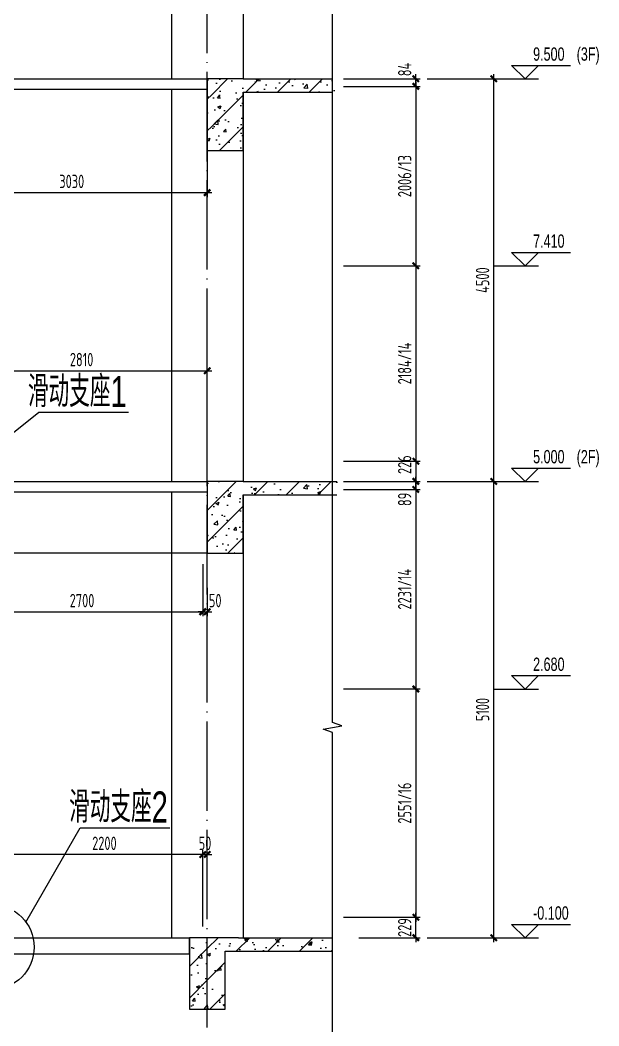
# Model space of a CAD drawing. Extents: x 458696 to 839151, y -191463 to 35158.
# Drawn here: x 568909 to 575382, y -6251 to 4990 of the extents above; entities that cross this region are included whole.
import ezdxf

# ---------------------------------------------------------------- set-up
doc = ezdxf.new("R2010")
doc.units = 0
doc.header["$LTSCALE"] = 500
for name, pattern in [('CENTER', [2, 1.25, -0.25, 0.25, -0.25]), ('DASH', [0.35, 0.25, -0.1]), ('DOTE', [2.42, 2, -0.2, 0.02, -0.2])]:
    doc.linetypes.add(name, pattern=pattern)
doc.layers.get('0').update_dxf_attribs({"linetype": 'CONTINUOUS'})
doc.layers.get('Defpoints').update_dxf_attribs({"color": 167, "linetype": 'CONTINUOUS'})
for name, color, linetype in [('A_STR-砼墙', 51, 'CONTINUOUS'), ('A_STR-砼柱', 51, 'CONTINUOUS'), ('AXIS', 253, 'CENTER'), ('DIM', 3, 'CONTINUOUS'), ('DIM_SYMB', 3, 'CONTINUOUS'), ('PUB_TEXT', 7, 'CONTINUOUS'), ('s-beam', 4, 'DASH'), ('s-colu', 2, 'CONTINUOUS'), ('s-dim', 3, 'CONTINUOUS'), ('S-HATCH', 253, 'CONTINUOUS'), ('s-thin', 3, 'CONTINUOUS'), ('S_A-E_楼梯', 171, 'CONTINUOUS')]:
    doc.layers.add(name, color=color, linetype=linetype)
doc.styles.add('_TCH_DIM', font='ros.shx', dxfattribs={"width": 0.8, "bigfont": 'jd.shx'})
doc.styles.add('TSSD_Dimension', font='tssdeng.shx', dxfattribs={"width": 0.7, "bigfont": 'TSSDCHN.SHX'})
doc.styles.add('样式 1', font='ros.shx', dxfattribs={"width": 0.7, "bigfont": 'jd.shx'})
doc.dimstyles.new('TSSD_50_50', dxfattribs={"dimtxt": 150, "dimasz": 50, "dimexe": 50, "dimexo": 125, "dimgap": 50, "dimtad": 1, "dimdec": 0, "dimzin": 0, "dimdsep": 46, "dimtxsty": 'TSSD_Dimension', "dimblk": 'ARCHTICK', "dimblk1": 'ARCHTICK', "dimblk2": 'ARCHTICK', "dimcen": 0, "dimdle": 50, "dimclrt": 7, "dimadec": 0, "dimazin": 0, "dimtfac": 1, "dimtdec": 0, "dimtix": 1, "dimtmove": 2, "dimatfit": 3, "dimfxl": 1, "dimtolj": 1, "dimtzin": 0, "dimarcsym": 0})
pattern_1 = [(50, (190559.1, -4399.48), (358.6301, -31.37607), [37.5, -412.5]), (355, (190559.1, -4399.5), (-69.37567, 376.09607), [30, -330]), (100.4514, (190589, -4402.1), (289.2547, 344.71977), [31.8701, -350.57106]), (46.1842, (190559.1, -4299.5), (533.6205, -82.7595), [56.25, -618.75]), (96.6356, (190603.6, -4306.4), (467.33135, 487.0589), [47.80514, -525.8565]), (351.1842, (190559.1, -4299.5), (467.331, 487.0593), [45, -495]), (21, (190609.1, -4324.48), (298.45353, -201.30945), [37.5, -412.5]), (326, (190609.1, -4324.5), (121.65767, 362.57502), [30, -330]), (71.4514, (190634, -4341.26), (420.1113, 161.26525), [31.8701, -350.57106]), (37.5, (190559.11, -4399.48), (6.079928, 166.446927), [0, -326, 0, -335, 0, -331.25]), (7.5, (190559.11, -4399.48), (131.53477, 197.20586), [0, -191, 0, -318.5, 0, -126.25]), (327.5, (190447.61, -4399.48), (266.91122, -11.277436), [0, -125, 0, -390, 0, -517.5]), (317.5, (190397.6, -4399.48), (291.59308, 50.05249), [0, -162.5, 0, -259, 0, -367.5]), (45, (190559.1, -4399.48), (-176.7767, 176.7767), [])]
pattern_2 = [(50, (206062.62, -4399.48), (358.6301, -31.37607), [37.5, -412.5]), (355, (206062.62, -4399.5), (-69.37567, 376.09607), [30, -330]), (100.4514, (206092.5, -4402.1), (289.2547, 344.71977), [31.8701, -350.57106]), (46.1842, (206062.6, -4299.5), (533.6205, -82.7595), [56.25, -618.75]), (96.6356, (206107.1, -4306.4), (467.33135, 487.0589), [47.80514, -525.8565]), (351.1842, (206062.6, -4299.5), (467.331, 487.0593), [45, -495]), (21, (206112.62, -4324.48), (298.45353, -201.30945), [37.5, -412.5]), (326, (206112.62, -4324.5), (121.65767, 362.57502), [30, -330]), (71.4514, (206137.5, -4341.26), (420.1113, 161.26525), [31.8701, -350.57106]), (37.5, (206062.62, -4399.48), (6.079928, 166.446927), [0, -326, 0, -335, 0, -331.25]), (7.5, (206062.62, -4399.48), (131.53477, 197.20586), [0, -191, 0, -318.5, 0, -126.25]), (327.5, (205951.12, -4399.48), (266.91122, -11.277436), [0, -125, 0, -390, 0, -517.5]), (317.5, (205901.12, -4399.48), (291.59308, 50.05249), [0, -162.5, 0, -259, 0, -367.5]), (45, (206062.62, -4399.48), (-176.7767, 176.7767), [])]

# ---------------------------------------------------------------- blocks, each defined once
blk = doc.blocks.new('_ArchTick')
at = {"color": 0, "const_width": 0.5}
blk.add_lwpolyline([(-0.71, -0.71), (0.71, 0.71)], dxfattribs=at)
blk = doc.blocks.new('*D511')
at = {"layer": 'Defpoints', "color": 0, "transparency": 16777216}
for p in [(572402, 4249), (572402, 2244), (573335, 2244)]:
    blk.add_point(p, dxfattribs=at)
at = {"layer": 's-dim', "color": 0, "lineweight": -2, "transparency": 16777216}
for p, q in [((573335, 4299), (573335, 2194)), ((572527, 4249), (573385, 4249)), ((572527, 2244), (573385, 2244))]:
    blk.add_line(p, q, dxfattribs=at)
at = {"layer": 's-dim', "color": 0, "lineweight": -2, "transparency": 16777216, "xscale": 50, "yscale": 50, "zscale": 50}
for p, rotation in [((573335, 4249), 90), ((573335, 2244), 270)]:
    blk.add_blockref('_ArchTick', p, dxfattribs=dict(at, rotation=rotation))
at = {"layer": 's-dim', "color": 7, "transparency": 16777216, "insert": (573210, 3246), "char_height": 150, "attachment_point": 5, "rotation": 90, "style": 'TSSD_Dimension'}
blk.add_mtext('\\A1;2006/13', dxfattribs=at)
blk = doc.blocks.new('*D512')
at = {"layer": 'Defpoints', "color": 0, "transparency": 16777216}
for p in [(572402, 2244), (572402, 60), (573335, 60)]:
    blk.add_point(p, dxfattribs=at)
at = {"layer": 's-dim', "color": 0, "lineweight": -2, "transparency": 16777216}
for p, q in [((573335, 2294), (573335, 10)), ((572527, 2244), (573385, 2244)), ((572527, 60), (573385, 60))]:
    blk.add_line(p, q, dxfattribs=at)
at = {"layer": 's-dim', "color": 0, "lineweight": -2, "transparency": 16777216, "xscale": 50, "yscale": 50, "zscale": 50}
for p, rotation in [((573335, 2244), 90), ((573335, 60), 270)]:
    blk.add_blockref('_ArchTick', p, dxfattribs=dict(at, rotation=rotation))
at = {"layer": 's-dim', "color": 7, "transparency": 16777216, "insert": (573210, 1152), "char_height": 150, "attachment_point": 5, "rotation": 90, "style": 'TSSD_Dimension'}
blk.add_mtext('\\A1;2184/14', dxfattribs=at)
blk = doc.blocks.new('*D513')
at = {"layer": 'Defpoints', "color": 0, "transparency": 16777216}
for p in [(572402, -256), (572402, -2486), (573335, -2486)]:
    blk.add_point(p, dxfattribs=at)
at = {"layer": 's-dim', "color": 0, "lineweight": -2, "transparency": 16777216}
for p, q in [((573335, -206), (573335, -2536)), ((572527, -256), (573385, -256)), ((572527, -2486), (573385, -2486))]:
    blk.add_line(p, q, dxfattribs=at)
at = {"layer": 's-dim', "color": 0, "lineweight": -2, "transparency": 16777216, "xscale": 50, "yscale": 50, "zscale": 50}
for p, rotation in [((573335, -256), 90), ((573335, -2486), 270)]:
    blk.add_blockref('_ArchTick', p, dxfattribs=dict(at, rotation=rotation))
at = {"layer": 's-dim', "color": 7, "transparency": 16777216, "insert": (573210, -1371), "char_height": 150, "attachment_point": 5, "rotation": 90, "style": 'TSSD_Dimension'}
blk.add_mtext('\\A1;2231/14', dxfattribs=at)
blk = doc.blocks.new('*D514')
at = {"layer": 'Defpoints', "color": 0, "transparency": 16777216}
for p in [(572402, -2486), (572402, -5037), (573335, -5037)]:
    blk.add_point(p, dxfattribs=at)
at = {"layer": 's-dim', "color": 0, "lineweight": -2, "transparency": 16777216}
for p, q in [((573335, -2436), (573335, -5087)), ((572527, -2486), (573385, -2486)), ((572527, -5037), (573385, -5037))]:
    blk.add_line(p, q, dxfattribs=at)
at = {"layer": 's-dim', "color": 0, "lineweight": -2, "transparency": 16777216, "xscale": 50, "yscale": 50, "zscale": 50}
for p, rotation in [((573335, -2486), 90), ((573335, -5037), 270)]:
    blk.add_blockref('_ArchTick', p, dxfattribs=dict(at, rotation=rotation))
at = {"layer": 's-dim', "color": 7, "transparency": 16777216, "insert": (573210, -3762), "char_height": 150, "attachment_point": 5, "rotation": 90, "style": 'TSSD_Dimension'}
blk.add_mtext('\\A1;2551/16', dxfattribs=at)
blk = doc.blocks.new('*D515')
at = {"layer": 'Defpoints', "color": 0, "transparency": 16777216}
for p in [(573335, -166), (574206, -166), (573335, -5266)]:
    blk.add_point(p, dxfattribs=at)
at = {"layer": 's-dim', "color": 0, "lineweight": -2, "transparency": 16777216}
for p, q in [((573460, -166), (574256, -166)), ((574206, -5316), (574206, -116)), ((573460, -5266), (574256, -5266))]:
    blk.add_line(p, q, dxfattribs=at)
at = {"layer": 's-dim', "color": 0, "lineweight": -2, "transparency": 16777216, "xscale": 50, "yscale": 50, "zscale": 50}
for p, rotation in [((574206, -166), 90), ((574206, -5266), 270)]:
    blk.add_blockref('_ArchTick', p, dxfattribs=dict(at, rotation=rotation))
at = {"layer": 's-dim', "color": 7, "transparency": 16777216, "insert": (574081, -2716), "char_height": 150, "attachment_point": 5, "rotation": 90, "style": 'TSSD_Dimension'}
blk.add_mtext('\\A1;5100', dxfattribs=at)
blk = doc.blocks.new('*D516')
at = {"layer": 'Defpoints', "color": 0, "transparency": 16777216}
for p in [(573335, 4334), (574206, 4334), (573335, -166)]:
    blk.add_point(p, dxfattribs=at)
at = {"layer": 's-dim', "color": 0, "lineweight": -2, "transparency": 16777216}
for p, q in [((573460, 4334), (574256, 4334)), ((574206, -216), (574206, 4384)), ((573460, -166), (574256, -166))]:
    blk.add_line(p, q, dxfattribs=at)
at = {"layer": 's-dim', "color": 0, "lineweight": -2, "transparency": 16777216, "xscale": 50, "yscale": 50, "zscale": 50}
for p, rotation in [((574206, 4334), 90), ((574206, -166), 270)]:
    blk.add_blockref('_ArchTick', p, dxfattribs=dict(at, rotation=rotation))
at = {"layer": 's-dim', "color": 7, "transparency": 16777216, "insert": (574081, 2084), "char_height": 150, "attachment_point": 5, "rotation": 90, "style": 'TSSD_Dimension'}
blk.add_mtext('\\A1;4500', dxfattribs=at)
blk = doc.blocks.new('*D517')
at = {"layer": 'Defpoints', "color": 0, "transparency": 16777216}
for p in [(568752, -4336), (568752, -5037), (570952, -5266)]:
    blk.add_point(p, dxfattribs=at)
at = {"layer": 's-dim', "color": 0, "lineweight": -2, "transparency": 16777216}
for p, q in [((571002, -4336), (568702, -4336)), ((568752, -4912), (568752, -4286)), ((570952, -5141), (570952, -4286))]:
    blk.add_line(p, q, dxfattribs=at)
at = {"layer": 's-dim', "color": 0, "lineweight": -2, "transparency": 16777216, "xscale": 50, "yscale": 50, "zscale": 50, "rotation": 180}
blk.add_blockref('_ArchTick', (568752, -4336), dxfattribs=at)
at = {"layer": 's-dim', "color": 0, "lineweight": -2, "transparency": 16777216, "xscale": 50, "yscale": 50, "zscale": 50}
blk.add_blockref('_ArchTick', (570952, -4336), dxfattribs=at)
at = {"layer": 's-dim', "color": 7, "transparency": 16777216, "insert": (569852, -4211), "char_height": 150, "attachment_point": 5, "style": 'TSSD_Dimension'}
blk.add_mtext('\\A1;2200', dxfattribs=at)
blk = doc.blocks.new('*D524')
at = {"layer": 'Defpoints', "color": 0, "transparency": 16777216}
for p in [(571002, 1071), (568192, 60), (571002, 60)]:
    blk.add_point(p, dxfattribs=at)
at = {"layer": 's-dim', "color": 0, "lineweight": -2, "transparency": 16777216}
for p, q in [((568142, 1071), (571052, 1071)), ((568192, 185), (568192, 1121)), ((571002, 185), (571002, 1121))]:
    blk.add_line(p, q, dxfattribs=at)
at = {"layer": 's-dim', "color": 0, "lineweight": -2, "transparency": 16777216, "xscale": 50, "yscale": 50, "zscale": 50, "rotation": 180}
blk.add_blockref('_ArchTick', (568192, 1071), dxfattribs=at)
at = {"layer": 's-dim', "color": 0, "lineweight": -2, "transparency": 16777216, "xscale": 50, "yscale": 50, "zscale": 50}
blk.add_blockref('_ArchTick', (571002, 1071), dxfattribs=at)
at = {"layer": 's-dim', "color": 7, "transparency": 16777216, "insert": (569597, 1196), "char_height": 150, "attachment_point": 5, "style": 'TSSD_Dimension'}
blk.add_mtext('\\A1;2810', dxfattribs=at)
blk = doc.blocks.new('*D527')
at = {"layer": 'Defpoints', "color": 0, "transparency": 16777216}
for p in [(567972, 3934), (571002, 3934), (571002, 3062)]:
    blk.add_point(p, dxfattribs=at)
at = {"layer": 's-dim', "color": 0, "lineweight": -2, "transparency": 16777216}
for p, q in [((567972, 3809), (567972, 3012)), ((571002, 3809), (571002, 3012)), ((567922, 3062), (571052, 3062))]:
    blk.add_line(p, q, dxfattribs=at)
at = {"layer": 's-dim', "color": 0, "lineweight": -2, "transparency": 16777216, "xscale": 50, "yscale": 50, "zscale": 50, "rotation": 180}
blk.add_blockref('_ArchTick', (567972, 3062), dxfattribs=at)
at = {"layer": 's-dim', "color": 0, "lineweight": -2, "transparency": 16777216, "xscale": 50, "yscale": 50, "zscale": 50}
blk.add_blockref('_ArchTick', (571002, 3062), dxfattribs=at)
at = {"layer": 's-dim', "color": 7, "transparency": 16777216, "insert": (569487, 3187), "char_height": 150, "attachment_point": 5, "style": 'TSSD_Dimension'}
blk.add_mtext('\\A1;3030', dxfattribs=at)
blk = doc.blocks.new('*D528')
at = {"layer": 'Defpoints', "color": 0, "transparency": 16777216}
for p in [(571002, -4336), (571002, -4825), (570952, -4867)]:
    blk.add_point(p, dxfattribs=at)
at = {"layer": 's-dim', "color": 0, "lineweight": -2, "transparency": 16777216}
for p, q in [((570952, -4336), (570902, -4336)), ((570952, -4742), (570952, -4286)), ((570952, -4336), (571002, -4336)), ((571002, -4700), (571002, -4286)), ((571002, -4336), (571052, -4336))]:
    blk.add_line(p, q, dxfattribs=at)
at = {"layer": 's-dim', "color": 0, "lineweight": -2, "transparency": 16777216, "xscale": 50, "yscale": 50, "zscale": 50}
blk.add_blockref('_ArchTick', (570952, -4336), dxfattribs=at)
at = {"layer": 's-dim', "color": 0, "lineweight": -2, "transparency": 16777216, "xscale": 50, "yscale": 50, "zscale": 50, "rotation": 180}
blk.add_blockref('_ArchTick', (571002, -4336), dxfattribs=at)
at = {"layer": 's-dim', "color": 7, "transparency": 16777216, "insert": (570977, -4211), "char_height": 150, "attachment_point": 5, "style": 'TSSD_Dimension'}
blk.add_mtext('\\A1;50', dxfattribs=at)
blk = doc.blocks.new('*D532')
at = {"layer": 'Defpoints', "color": 0, "transparency": 16777216}
for p in [(568252, -566), (570952, -966), (570952, -1623)]:
    blk.add_point(p, dxfattribs=at)
at = {"layer": 's-dim', "color": 0, "lineweight": -2, "transparency": 16777216}
for p, q in [((568252, -691), (568252, -1673)), ((570952, -1091), (570952, -1673)), ((568202, -1623), (571002, -1623))]:
    blk.add_line(p, q, dxfattribs=at)
at = {"layer": 's-dim', "color": 0, "lineweight": -2, "transparency": 16777216, "xscale": 50, "yscale": 50, "zscale": 50, "rotation": 180}
blk.add_blockref('_ArchTick', (568252, -1623), dxfattribs=at)
at = {"layer": 's-dim', "color": 0, "lineweight": -2, "transparency": 16777216, "xscale": 50, "yscale": 50, "zscale": 50}
blk.add_blockref('_ArchTick', (570952, -1623), dxfattribs=at)
at = {"layer": 's-dim', "color": 7, "transparency": 16777216, "insert": (569602, -1498), "char_height": 150, "attachment_point": 5, "style": 'TSSD_Dimension'}
blk.add_mtext('\\A1;2700', dxfattribs=at)
blk = doc.blocks.new('*D533')
at = {"layer": 'Defpoints', "color": 0, "transparency": 16777216}
for p in [(570952, -966), (571002, -1231), (571002, -1623)]:
    blk.add_point(p, dxfattribs=at)
at = {"layer": 's-dim', "color": 0, "lineweight": -2, "transparency": 16777216}
for p, q in [((570952, -1091), (570952, -1673)), ((571002, -1356), (571002, -1673)), ((570952, -1623), (570902, -1623)), ((570952, -1623), (571002, -1623)), ((571002, -1623), (571052, -1623))]:
    blk.add_line(p, q, dxfattribs=at)
at = {"layer": 's-dim', "color": 0, "lineweight": -2, "transparency": 16777216, "xscale": 50, "yscale": 50, "zscale": 50}
blk.add_blockref('_ArchTick', (570952, -1623), dxfattribs=at)
at = {"layer": 's-dim', "color": 0, "lineweight": -2, "transparency": 16777216, "xscale": 50, "yscale": 50, "zscale": 50, "rotation": 180}
blk.add_blockref('_ArchTick', (571002, -1623), dxfattribs=at)
at = {"layer": 's-dim', "color": 7, "transparency": 16777216, "insert": (571091, -1498), "char_height": 150, "attachment_point": 5, "style": 'TSSD_Dimension'}
blk.add_mtext('\\A1;50', dxfattribs=at)
blk = doc.blocks.new('*D991')
at = {"layer": 'Defpoints', "color": 0, "transparency": 16777216}
for p in [(572574, -5037), (573335, -5037), (572574, -5266)]:
    blk.add_point(p, dxfattribs=at)
at = {"layer": 's-dim', "color": 0, "lineweight": -2, "transparency": 16777216}
for p, q in [((572699, -5037), (573385, -5037)), ((573335, -5037), (573335, -4987)), ((573335, -5266), (573335, -5037)), ((572699, -5266), (573385, -5266)), ((573335, -5266), (573335, -5316))]:
    blk.add_line(p, q, dxfattribs=at)
at = {"layer": 's-dim', "color": 0, "lineweight": -2, "transparency": 16777216, "xscale": 50, "yscale": 50, "zscale": 50}
for p, rotation in [((573335, -5037), 270), ((573335, -5266), 90)]:
    blk.add_blockref('_ArchTick', p, dxfattribs=dict(at, rotation=rotation))
at = {"layer": 's-dim', "color": 7, "transparency": 16777216, "insert": (573210, -5152), "char_height": 150, "attachment_point": 5, "rotation": 90, "style": 'TSSD_Dimension'}
blk.add_mtext('\\A1;229', dxfattribs=at)
blk = doc.blocks.new('*D992')
at = {"layer": 'Defpoints', "color": 0, "transparency": 16777216}
for p in [(572824, -166), (573335, -166), (572824, -256)]:
    blk.add_point(p, dxfattribs=at)
at = {"layer": 's-dim', "color": 0, "lineweight": -2, "transparency": 16777216}
for p, q in [((572949, -166), (573385, -166)), ((573335, -166), (573335, -116)), ((573335, -256), (573335, -166)), ((572949, -256), (573385, -256)), ((573335, -256), (573335, -306))]:
    blk.add_line(p, q, dxfattribs=at)
at = {"layer": 's-dim', "color": 0, "lineweight": -2, "transparency": 16777216, "xscale": 50, "yscale": 50, "zscale": 50}
for p, rotation in [((573335, -166), 270), ((573335, -256), 90)]:
    blk.add_blockref('_ArchTick', p, dxfattribs=dict(at, rotation=rotation))
at = {"layer": 's-dim', "color": 7, "transparency": 16777216, "insert": (573210, -367), "char_height": 150, "attachment_point": 5, "rotation": 90, "style": 'TSSD_Dimension'}
blk.add_mtext('\\A1;89', dxfattribs=at)
blk = doc.blocks.new('*D993')
at = {"layer": 'Defpoints', "color": 0, "transparency": 16777216}
for p in [(572402, 60), (572402, -166), (573335, -166)]:
    blk.add_point(p, dxfattribs=at)
at = {"layer": 's-dim', "color": 0, "lineweight": -2, "transparency": 16777216}
for p, q in [((572527, 60), (573385, 60)), ((573335, 110), (573335, -216)), ((572527, -166), (573385, -166))]:
    blk.add_line(p, q, dxfattribs=at)
at = {"layer": 's-dim', "color": 0, "lineweight": -2, "transparency": 16777216, "xscale": 50, "yscale": 50, "zscale": 50}
for p, rotation in [((573335, 60), 90), ((573335, -166), 270)]:
    blk.add_blockref('_ArchTick', p, dxfattribs=dict(at, rotation=rotation))
at = {"layer": 's-dim', "color": 7, "transparency": 16777216, "insert": (573210, 21), "char_height": 150, "attachment_point": 5, "rotation": 90, "style": 'TSSD_Dimension'}
blk.add_mtext('\\A1;226', dxfattribs=at)
blk = doc.blocks.new('*D994')
at = {"layer": 'Defpoints', "color": 0, "transparency": 16777216}
for p in [(572402, 4334), (573335, 4334), (572527, 4249)]:
    blk.add_point(p, dxfattribs=at)
at = {"layer": 's-dim', "color": 0, "lineweight": -2, "transparency": 16777216}
for p, q in [((572527, 4334), (573385, 4334)), ((573335, 4334), (573335, 4384)), ((573335, 4249), (573335, 4334)), ((572652, 4249), (573385, 4249)), ((573335, 4249), (573335, 4199))]:
    blk.add_line(p, q, dxfattribs=at)
at = {"layer": 's-dim', "color": 0, "lineweight": -2, "transparency": 16777216, "xscale": 50, "yscale": 50, "zscale": 50}
for p, rotation in [((573335, 4334), 270), ((573335, 4249), 90)]:
    blk.add_blockref('_ArchTick', p, dxfattribs=dict(at, rotation=rotation))
at = {"layer": 's-dim', "color": 7, "transparency": 16777216, "insert": (573210, 4438), "char_height": 150, "attachment_point": 5, "rotation": 90, "style": 'TSSD_Dimension'}
blk.add_mtext('\\A1;84', dxfattribs=at)

msp = doc.modelspace()

# ---------------------------------------------------------------- hatches: boundary and pattern name
at = {"layer": 'S-HATCH'}
h = msp.add_hatch(dxfattribs=at)
h.set_pattern_fill('ARMORED', color=256, scale=50, style=0)
h.set_pattern_definition(pattern_1)
h.paths.add_polyline_path([(571052.442, 4333.596), (571002.442, 4333.596), (571002.442, 3533.596), (571052.442, 3533.596)])
h = msp.add_hatch(dxfattribs=at)
h.set_pattern_fill('ARMORED', color=256, scale=50, style=0)
h.set_pattern_definition(pattern_1)
h.paths.add_polyline_path([(572452.442, 4333.596), (571402.442, 4333.596), (571052.442, 4333.596), (571052.442, 3533.596), (571402.442, 3533.596), (571402.442, 4183.596), (572452.442, 4183.596)])
h = msp.add_hatch(dxfattribs=at)
h.set_pattern_fill('ARMORED', color=256, scale=50, style=0)
h.set_pattern_definition(pattern_1)
h.paths.add_polyline_path([(571052.442, -166.404), (571002.442, -166.404), (571002.442, -966.404), (571052.442, -966.404)])
h = msp.add_hatch(dxfattribs=at)
h.set_pattern_fill('ARMORED', color=256, scale=50, style=0)
h.set_pattern_definition(pattern_1)
h.paths.add_polyline_path([(571402.442, -316.404), (572452.442, -316.404), (572452.442, -166.404), (571402.442, -166.404), (571052.442, -166.404), (571052.442, -966.404), (571402.442, -966.404)])
h = msp.add_hatch(dxfattribs=at)
h.set_pattern_fill('ARMORED', color=256, scale=50, style=0)
h.set_pattern_definition(pattern_2)
h.paths.add_polyline_path([(571002.442, -5266.404), (570802.442, -5266.404), (570802.442, -6066.404), (571002.442, -6066.404)])
h = msp.add_hatch(dxfattribs=at)
h.set_pattern_fill('ARMORED', color=256, scale=50, style=0)
h.set_pattern_definition(pattern_2)
h.paths.add_polyline_path([(572402.442, -5266.404), (571352.442, -5266.404), (571088.535, -5266.404), (571002.442, -5381.348), (571002.442, -6066.404), (571202.442, -6066.404), (571202.442, -5416.404), (572402.442, -5416.404)])

# ---------------------------------------------------------------- linework, layer by layer
at = {"color": 4, "ltscale": 0.001}
for points in [[(568440.008, 66.126, 0), (569119.361, 607.085, 0), (570121.972, 607.085, 0)], [(568974.636, -5090.671, 0), (569580.038, -4036.532, 0), (570582.65, -4036.532, 0)]]:
    msp.add_polyline3d(points, dxfattribs=at)
msp.add_circle((568592.837, -5370.737), 473.505, dxfattribs=at)
at = {"layer": 'A_STR-砼墙'}
for p, q in [((571402.442, 4333.596), (572402.442, 4333.596)), ((571402.442, 4183.596), (572402.442, 4183.596)), ((571402.442, -166.404), (572452.442, -166.404)), ((571402.442, -316.404), (572452.442, -316.404)), ((571352.442, -5266.404), (572402.442, -5266.404)), ((571202.442, -5416.404), (572402.442, -5416.404))]:
    msp.add_line(p, q, dxfattribs=at)
at = {"layer": 'A_STR-砼柱'}
for p, q in [((571402.442, 4333.596), (571002.442, 4333.596)), ((571002.442, 4333.596), (571002.442, 3533.596)), ((571402.442, 3533.596), (571402.442, 4183.596)), ((571002.442, 3533.596), (571402.442, 3533.596)), ((571402.442, -166.404), (571002.442, -166.404)), ((571002.442, -166.404), (571002.442, -966.404)), ((571402.442, -966.404), (571402.442, -316.404)), ((571002.442, -966.404), (571402.442, -966.404)), ((571352.442, -5266.404), (570802.442, -5266.404)), ((570802.442, -5266.404), (570802.442, -6066.404)), ((571202.442, -6066.404), (571202.442, -5416.404)), ((570802.442, -6066.404), (571202.442, -6066.404))]:
    msp.add_line(p, q, dxfattribs=at)
at = {"layer": 'AXIS', "color": 8, "linetype": 'DOTE'}
msp.add_line((571002.442, -7478.882), (571002.442, 6433.596), dxfattribs=at)
at = {"layer": 'DIM'}
for p, q in [((574555.899, 4333.596), (574405.899, 4483.596)), ((574405.899, 4483.596), (575065.519, 4483.596)), ((574555.899, 4333.596), (574705.899, 4483.596)), ((574205.899, 4333.596), (574705.899, 4333.596)), ((574555.899, 2243.596), (574405.899, 2393.596)), ((574405.899, 2393.596), (575065.519, 2393.596)), ((574555.899, 2243.596), (574705.899, 2393.596)), ((574205.899, 2243.596), (574705.899, 2243.596)), ((574555.899, -166.404), (574405.899, -16.404)), ((574405.899, -16.404), (575065.519, -16.404)), ((574555.899, -166.404), (574705.899, -16.404)), ((574205.899, -166.404), (574705.899, -166.404)), ((574555.899, -2486.404), (574405.899, -2336.404)), ((574405.899, -2336.404), (575065.519, -2336.404)), ((574555.899, -2486.404), (574705.899, -2336.404)), ((574205.899, -2486.404), (574705.899, -2486.404)), ((574555.899, -5266.404), (574405.899, -5116.404)), ((574405.899, -5116.404), (575065.519, -5116.404)), ((574555.899, -5266.404), (574705.899, -5116.404)), ((574205.899, -5266.404), (574705.899, -5266.404))]:
    msp.add_line(p, q, dxfattribs=at)
at = {"layer": 's-beam', "linetype": 'ByBlock'}
msp.add_line((571002.442, -966.404), (567308.704, -966.404), dxfattribs=at)
at = {"layer": 's-colu'}
for p, q in [((570602.442, 6433.596), (570602.442, 4333.596)), ((571402.442, 6433.596), (571402.442, 4333.596)), ((570602.442, 4213.596), (570602.442, -166.404)), ((571402.442, 4183.596), (571402.442, -166.404)), ((570602.442, -286.404), (570602.442, -5266.404)), ((571402.442, -316.404), (571402.442, -5266.404))]:
    msp.add_line(p, q, dxfattribs=at)
at = {"layer": 's-thin'}
msp.add_lwpolyline([(572402.442, -7573.404), (572402.442, -2973.426), (572297.442, -2935.209), (572507.442, -2898.18), (572402.442, -2860.926), (572402.442, 6533.596)], dxfattribs=at)
at = {"layer": 'S_A-E_楼梯'}
for p, q in [((567972.442, 4333.596), (571002.442, 4333.596)), ((571002.442, 4333.596), (571002.442, 4213.596)), ((571002.442, 4213.596), (568222.442, 4213.596)), ((568192.442, -166.404), (571002.442, -166.404)), ((571002.442, -166.404), (571002.442, -286.404)), ((571002.442, -286.404), (568502.442, -286.404)), ((568752.442, -5266.404), (570802.442, -5266.404)), ((570802.442, -5446.404), (570802.442, -5266.404)), ((568752.442, -5446.404), (570802.442, -5446.404))]:
    msp.add_line(p, q, dxfattribs=at)

# ---------------------------------------------------------------- texts
at = {"layer": 'DIM_SYMB', "color": 7, "style": '样式 1', "width": 0.7}
for s, p in [('滑动支座1', (568996.268, 665.235)), ('滑动支座2', (569456.946, -3978.381))]:
    msp.add_text(s, height=347.2868, dxfattribs=at).set_placement(p)
at = {"layer": 'PUB_TEXT', "style": '_TCH_DIM', "width": 0.705882}
for s, p in [('9.500', (574646.519, 4536.096)), ('(3F)', (575133.464, 4536.096)), ('7.410', (574646.519, 2446.096)), ('5.000', (574646.519, 36.096)), ('(2F)', (575133.464, 36.096)), ('2.680', (574646.519, -2283.904)), ('-0.100', (574646.519, -5063.904))]:
    msp.add_text(s, height=148.75, dxfattribs=at).set_placement(p)

# ---------------------------------------------------------------- dimensions: what is measured, and where the dimension line sits
at = {"layer": 's-dim'}
for base, p1, p2, picture, middle in [((573335.281, 4333.596), (572527.442, 4249.31), (572402.442, 4333.596), '*D994', (573210.281, 4437.689)), ((573335.281, -166.404), (572402.442, 59.596), (572402.442, -166.404), '*D993', (573210.281, 21.045)), ((573335.281, -166.404), (572824.204, -255.738), (572824.204, -166.404), '*D992', (573210.281, -366.756))]:
    dim = msp.add_linear_dim(base=base, p1=p1, p2=p2, angle=90, dimstyle='TSSD_50_50', dxfattribs=at)
    dim.commit()
    dim.dimension.update_dxf_attribs({"geometry": picture, "text_midpoint": middle, "dimtype": 160})
for base, p1, p2, text, picture, middle in [((573335.281, 2243.596), (572402.442, 4249.31), (572402.442, 2243.596), '2006/13', '*D511', (573210.281, 3246.453)), ((573335.281, 59.596), (572402.442, 2243.596), (572402.442, 59.596), '2184/14', '*D512', (573210.281, 1151.596)), ((573335.281, -2486.404), (572402.442, -255.738), (572402.442, -2486.404), '2231/14', '*D513', (573210.281, -1371.071)), ((573335.281, -5036.993), (572402.442, -2486.404), (572402.442, -5036.993), '2551/16', '*D514', (573210.281, -3761.698))]:
    dim = msp.add_linear_dim(base=base, p1=p1, p2=p2, angle=90, text=text, dimstyle='TSSD_50_50', dxfattribs=at)
    dim.commit()
    dim.dimension.update_dxf_attribs({"geometry": picture, "text_midpoint": middle})
for base, p1, p2, picture, middle in [((574205.899, 4333.596), (573335.281, -166.404), (573335.281, 4333.596), '*D516', (574080.899, 2083.596)), ((574205.899, -166.404), (573335.281, -5266.404), (573335.281, -166.404), '*D515', (574080.899, -2716.404)), ((573335.281, -5036.993), (572574.489, -5266.404), (572574.489, -5036.993), '*D991', (573210.281, -5151.698))]:
    dim = msp.add_linear_dim(base=base, p1=p1, p2=p2, angle=90, dimstyle='TSSD_50_50', dxfattribs=at)
    dim.commit()
    dim.dimension.update_dxf_attribs({"geometry": picture, "text_midpoint": middle})
for base, p1, p2, picture, middle in [((571002.442, 3062.139), (567972.442, 3933.596), (571002.442, 3933.596), '*D527', (569487.442, 3187.139)), ((571002.442, 1071.201), (568192.442, 59.596), (571002.442, 59.596), '*D524', (569597.442, 1196.201)), ((570952.442, -1623.154), (568252.442, -566.404), (570952.442, -966.404), '*D532', (569602.442, -1498.154)), ((568752.442, -4335.747), (570952.442, -5266.404), (568752.442, -5036.993), '*D517', (569852.442, -4210.747)), ((571002.442, -4335.747), (570952.442, -4867.205), (571002.442, -4824.752), '*D528', (570977.442, -4210.747))]:
    dim = msp.add_linear_dim(base=base, p1=p1, p2=p2, dimstyle='TSSD_50_50', dxfattribs=at)
    dim.commit()
    dim.dimension.update_dxf_attribs({"geometry": picture, "text_midpoint": middle})
dim = msp.add_linear_dim(base=(571002.442, -1623.154), p1=(570952.442, -966.404), p2=(571002.442, -1230.822), dimstyle='TSSD_50_50', dxfattribs=at)
dim.commit()
dim.dimension.update_dxf_attribs({"geometry": '*D533', "text_midpoint": (571091.096, -1498.154), "dimtype": 160})

doc.saveas('drawing.dxf')
